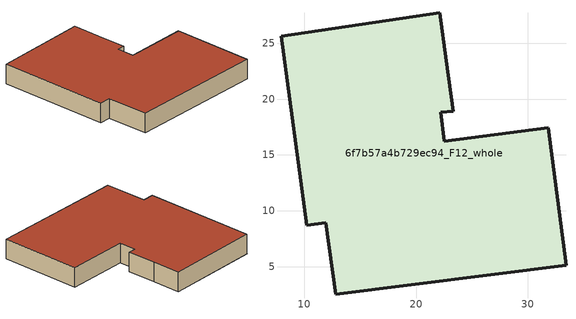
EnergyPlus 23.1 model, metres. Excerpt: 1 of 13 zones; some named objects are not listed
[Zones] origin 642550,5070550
6f7b57a4b729ec94_F12_whole
 floor to 6f7b57a4b729ec94_F11_whole (EU_floor_Construction): 31.83,17.42 33.42,5.11 12.81,2.52 11.91,8.92 10.21,8.72 7.91,25.64 22.12,27.73 22.72,23.43 23.32,18.93 22.22,18.83 22.52,16.23 z36
 wall outside (EU_wall_Construction): 7.91,25.64 10.21,8.72 11.91,8.92 12.81,2.52 33.42,5.11 31.83,17.42 22.52,16.23 22.22,18.83 23.32,18.93 22.72,23.43 22.12,27.73 7.91,25.64 z36:39
 roof outside (EU_roof_Construction): 33.42,5.11 31.83,17.42 22.52,16.23 22.22,18.83 23.32,18.93 22.72,23.43 22.12,27.73 7.91,25.64 10.21,8.72 11.91,8.92 12.81,2.52 z39
[Building]
EU S2 Campaign: North Axis=0; Terrain=City; Solar Distribution=FullExterior
[Site:Location]
Lyon-Bron: Latitude=45.75; Longitude=5; Time Zone=1; Elevation=198
[SizingPeriod:WeatherFileDays]
AnnualSizingPeriod: Begin Month=1; Begin Day of Month=1; End Month=12; End Day of Month=31; Day of Week for Start Day=Monday; Use Weather File Daylight Saving Period=No; Use Weather File Rain and Snow Indicators=No
[MATERIAL]
EU_InternalMass_Material: Roughness=MediumRough; Thickness=0.1; Conductivity=1; Density=1800; Specific Heat=900; Thermal Absorptance=0.9; Solar Absorptance=0.7; Visible Absorptance=0.7
[MATERIAL:NOMASS] Roughness=MediumRough; Thermal Absorptance=0.9; Solar Absorptance=0.7; Visible Absorptance=0.7
Name | Thermal Resistance
EU_wall_NoMass | 1.15691
EU_roof_NoMass | 1.19505
EU_floor_NoMass | 1.78277
[CONSTRUCTION]
EU_wall_Construction: EU_wall_NoMass
EU_roof_Construction: EU_roof_NoMass
EU_floor_Construction: EU_floor_NoMass
EU_InternalMass_Construction: EU_InternalMass_Material
[ZONE]
6f7b57a4b729ec94_F12_whole: Type=1; Multiplier=1; Ceiling Height=autocalculate; Volume=1284.02; Floor Area=autocalculate; Part of Total Floor Area=Yes
[INTERNALMASS]
6f7b57a4b729ec94_F12_whole_EU_InternalMass: Construction=EU_InternalMass_Construction; Zone or ZoneList=6f7b57a4b729ec94_F12_whole; Surface Area=428.006
[OTHEREQUIPMENT]
EU_Step8_InternalGain_6f7b57a4b729ec94_F12_whole_f000: Fuel Type=Electricity; Zone or ZoneList or Space or SpaceList=6f7b57a4b729ec94_F12_whole; Schedule=EU_Step8_GainSchedule_6f7b57a4b729ec94_F12_whole_f000; Design Level Calculation Method=Watts/Area; Power per Zone Floor Area=1; Fraction Latent=0; Fraction Radiant=0; Fraction Lost=0; Carbon Dioxide Generation Rate=0; EndUse Subcategory=EU_Step8_InternalGains
[ZONEVENTILATION:DESIGNFLOWRATE]
EU_ConstantAir_6f7b57a4b729ec94_F12_whole: Zone or ZoneList or Space or SpaceList=6f7b57a4b729ec94_F12_whole; Schedule=EU_AlwaysOn; Design Flow Rate Calculation Method=AirChanges/Hour; Air Changes per Hour=0.551728; Ventilation Type=Natural; Fan Pressure Rise=0; Fan Total Efficiency=1; Constant Term Coefficient=1; Temperature Term Coefficient=0; Velocity Term Coefficient=0; Velocity Squared Term Coefficient=0; Minimum Indoor Temperature=-100; Maximum Indoor Temperature=100; Delta Temperature=-100; Minimum Outdoor Temperature=-100; Maximum Outdoor Temperature=100; Maximum Wind Speed=40
[HVACTEMPLATE:ZONE:IDEALLOADSAIRSYSTEM]
6f7b57a4b729ec94_F12_whole: Template Thermostat=EU_HeatOnly_6f7b57a4b729ec94_F12_whole; System Availability Schedule=EU_AlwaysOn; Maximum Heating Supply Air Temperature=50; Minimum Cooling Supply Air Temperature=13; Maximum Heating Supply Air Humidity Ratio=0.0156; Minimum Cooling Supply Air Humidity Ratio=0.0077; Heating Limit=NoLimit; Cooling Limit=NoLimit; Heating Availability Schedule=EU_AlwaysOn; Cooling Availability Schedule=EU_CoolingOff; Dehumidification Control Type=ConstantSensibleHeatRatio; Cooling Sensible Heat Ratio=0.7; Dehumidification Setpoint=60; Humidification Control Type=None; Humidification Setpoint=30; Outdoor Air Method=None; Outdoor Air Flow Rate per Person=0.00944; Outdoor Air Flow Rate per Zone Floor Area=0; Outdoor Air Flow Rate per Zone=0; Demand Controlled Ventilation Type=None; Outdoor Air Economizer Type=NoEconomizer; Heat Recovery Type=None; Sensible Heat Recovery Effectiveness=0.7; Latent Heat Recovery Effectiveness=0.65
[SIZING:ZONE]
6f7b57a4b729ec94_F12_whole: Zone Cooling Design Supply Air Temperature Input Method=SupplyAirTemperature; Zone Cooling Design Supply Air Temperature=13; Zone Heating Design Supply Air Temperature Input Method=SupplyAirTemperature; Zone Heating Design Supply Air Temperature=50; Zone Cooling Design Supply Air Humidity Ratio=0.008; Zone Heating Design Supply Air Humidity Ratio=0.008; Cooling Design Air Flow Method=DesignDay; Cooling Design Air Flow Rate=0; Cooling Minimum Air Flow per Zone Floor Area=0.000762; Cooling Minimum Air Flow=0; Cooling Minimum Air Flow Fraction=0.2; Heating Design Air Flow Method=DesignDay; Heating Design Air Flow Rate=0; Heating Maximum Air Flow per Zone Floor Area=0.002032; Heating Maximum Air Flow=0.141576; Heating Maximum Air Flow Fraction=0.3; Account for Dedicated Outdoor Air System=No; Dedicated Outdoor Air System Control Strategy=NeutralSupplyAir; Dedicated Outdoor Air Low Setpoint Temperature for Design=autosize; Dedicated Outdoor Air High Setpoint Temperature for Design=autosize; Zone Load Sizing Method=Sensible Load Only No Latent Load; Zone Latent Cooling Design Supply Air Humidity Ratio Input Method=HumidityRatioDifference; Zone Cooling Design Supply Air Humidity Ratio Difference=0.005; Zone Latent Heating Design Supply Air Humidity Ratio Input Method=HumidityRatioDifference; Zone Humidification Design Supply Air Humidity Ratio Difference=0.005
[SCHEDULE:CONSTANT]
Name | Hourly Value
EU_AlwaysOn | 1
EU_CoolingOff | 0
[SCHEDULE:FILE]
EU_Step8_GainSchedule_6f7b57a4b729ec94_F12_whole_f000: File=C:\Users\o_iseri\Desktop\OpenUBEM\openubem\outputs\eu_evidence\EU-11\FR-LYO-HAUTCOEURPENTES\idfs\6f7b57a4b729ec94\6f7b57a4b729ec94_F12_whole_f000_gain.csv; Column Number=1; Rows to Skip at Top=0; Number of Hours of Data=8760; Column Separator=Comma; Interpolate to Timestep=No; Minutes per Item=60; Adjust Schedule for Daylight Savings=Yes
